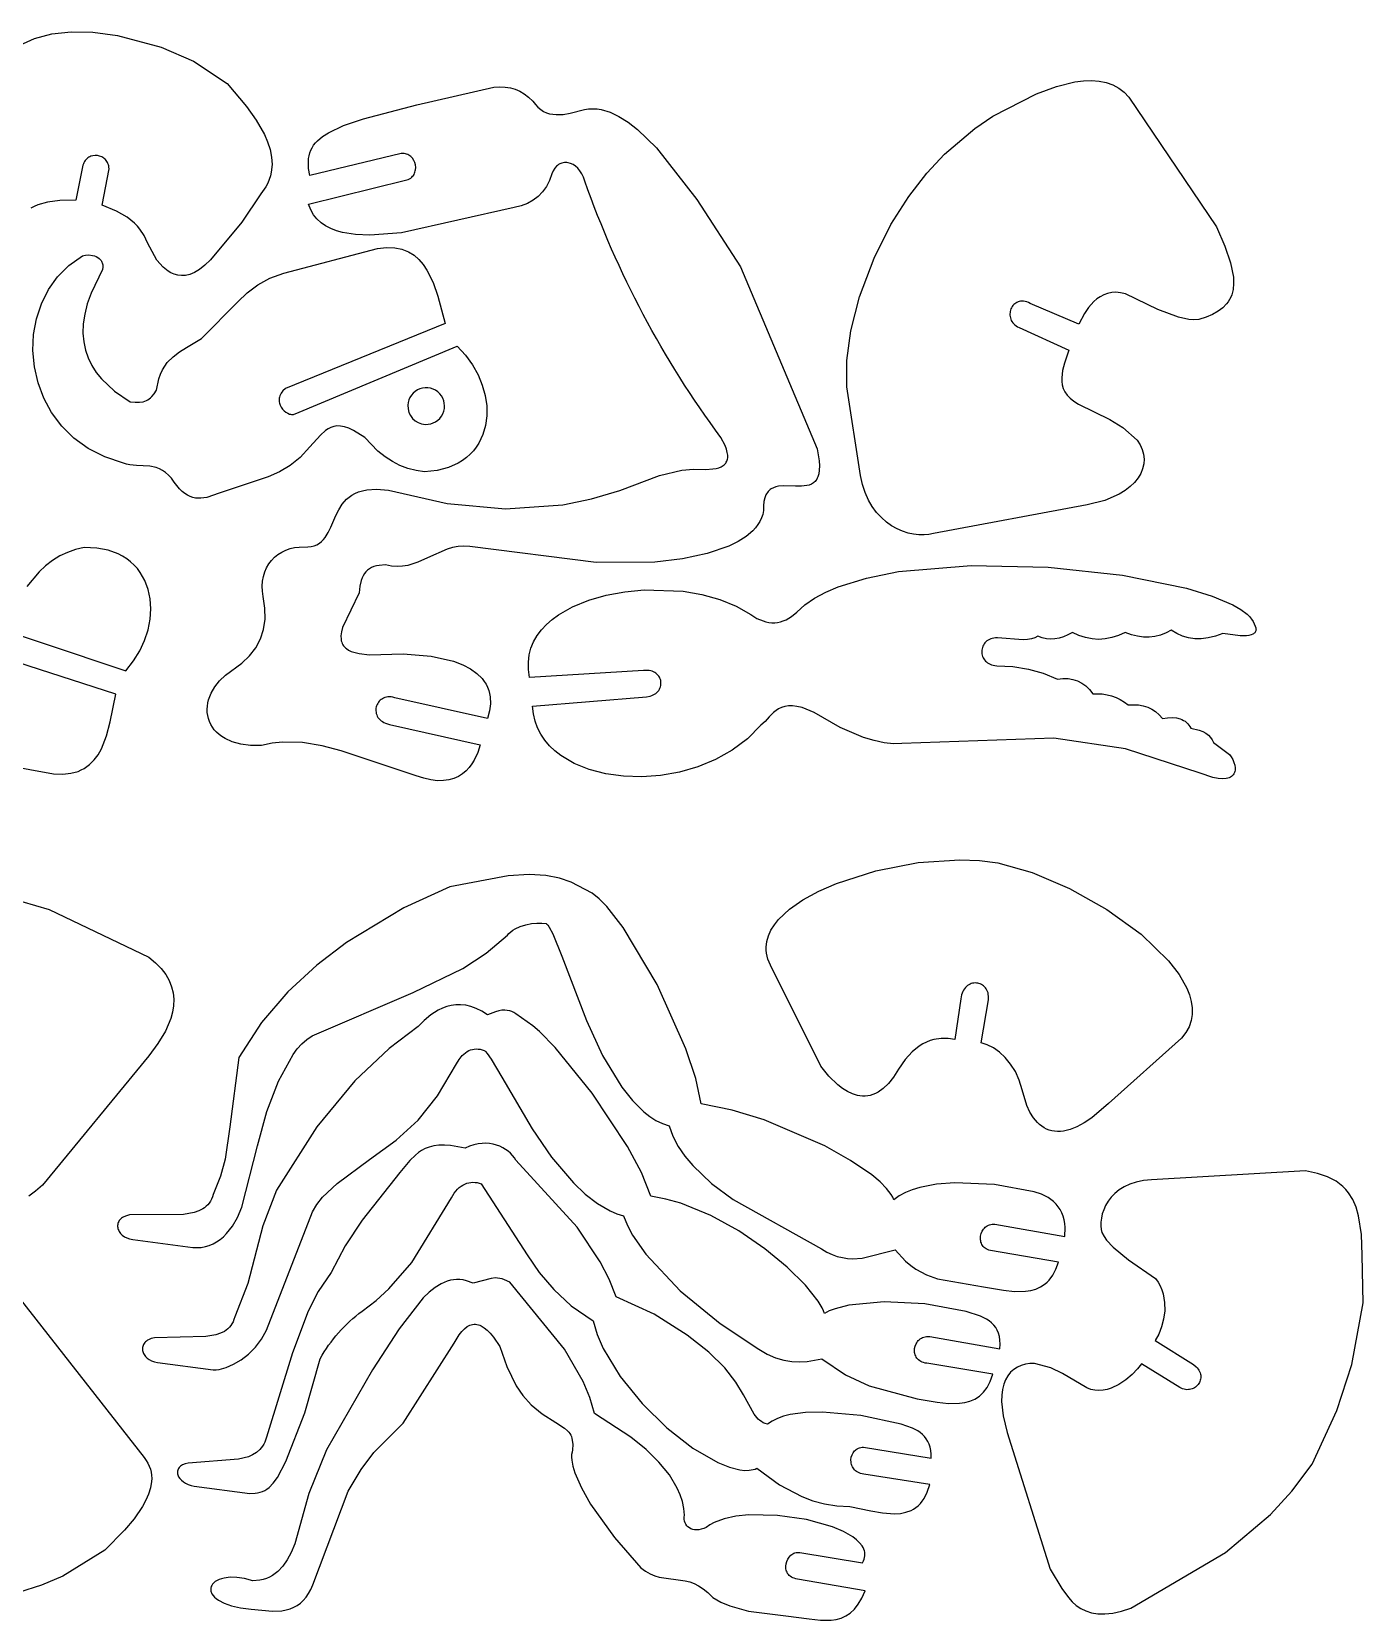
# Model space of a CAD drawing. Extents: x 5 to 541, y 7 to 207.
# Drawn here: x 377.3 to 541.5, y 8.3 to 204.2 of the extents above; entities that cross this region are included whole.
import ezdxf

# ---------------------------------------------------------------- set-up
doc = ezdxf.new("R2010")
doc.units = 0
doc.layers.add('DEFAULT', color=7, linetype='CONTINUOUS')

msp = doc.modelspace()

# ---------------------------------------------------------------- linework, layer by layer
at = {"layer": 'DEFAULT', "color": 0}
for points in [[(369.329017, 199.598809), (377.655908, 203.39152), (379.816562, 203.929683), (382.184268, 204.204035), (384.846767, 204.164672), (387.891796, 203.761693), (393.305399, 202.319328), (397.275032, 200.559264), (401.415391, 197.830017), (403.810597, 194.99667), (405.001204, 193.319895), (406.010035, 191.532858), (406.404773, 190.61279), (406.704255, 189.682915), (406.891874, 188.749152), (406.951028, 187.817421), (406.865113, 186.893641), (406.762564, 186.436582), (406.617522, 185.98373), (406.42791, 185.535827), (406.191653, 185.09361), (405.570902, 184.229199), (403.222182, 180.70758), (399.35471, 176.077104), (398.671563, 175.409906), (398.023779, 174.899199), (397.4115, 174.530419), (396.834868, 174.289003), (396.294024, 174.160386), (396.037067, 174.133825), (395.78911, 174.130004), (395.320268, 174.183292), (394.88764, 174.305688), (394.491366, 174.482626), (394.131589, 174.699542), (393.522091, 175.195054), (392.747288, 176.024999), (391.611116, 178.184666), (391.170751, 179.07097), (390.674869, 179.870501), (390.373141, 180.247629), (390.017971, 180.614944), (389.09456, 181.335985), (387.799136, 182.065307), (386.026201, 182.834597), (386.865813, 187.316286), (386.85264, 187.491261), (386.825301, 187.65697), (386.784644, 187.813296), (386.731523, 187.960122), (386.666788, 188.097333), (386.591291, 188.224812), (386.505884, 188.342442), (386.411417, 188.450108), (386.308742, 188.547692), (386.19871, 188.635078), (385.959983, 188.778793), (385.702047, 188.88032), (385.431714, 188.938729), (385.155793, 188.953088), (384.881098, 188.922466), (384.614439, 188.845931), (384.486252, 188.790156), (384.362628, 188.722553), (384.244418, 188.643007), (384.132475, 188.551401), (384.027649, 188.447618), (383.930792, 188.331543), (383.842756, 188.203058), (383.764391, 188.062047), (383.69655, 187.908394), (383.640083, 187.741983), (383.640083, 187.741983), (382.775883, 183.441904), (380.797524, 183.390195), (379.257766, 183.18934), (378.086333, 182.862983), (377.616777, 182.66013), (377.212948, 182.434768)], [(368.389606, 132.264291), (388.918097, 125.406115), (389.863789, 126.61212), (390.637034, 127.867731), (391.238583, 129.154985), (391.669186, 130.455915), (391.929593, 131.752556), (392.020557, 133.026943), (391.942826, 134.261111), (391.697153, 135.437095), (391.284287, 136.536929), (390.70498, 137.542649), (390.353145, 138.004601), (389.959982, 138.436288), (389.525583, 138.835464), (389.050043, 139.199882), (388.533456, 139.527298), (387.975916, 139.815466), (386.738349, 140.265074), (385.338094, 140.530742), (383.775902, 140.594503), (382.743475, 140.353459), (381.754289, 140.009981), (380.808352, 139.564077), (379.90567, 139.015752), (379.046249, 138.365014), (378.230095, 137.611869), (376.727614, 135.798384)], [(368.322084, 114.835517), (380.03039, 112.689887), (381.1665, 112.652642), (382.168704, 112.761984), (383.046899, 113.005122), (383.442586, 113.172866), (383.810982, 113.369263), (384.470848, 113.841616), (385.036395, 114.409389), (385.517519, 115.05979), (385.924116, 115.780026), (386.553316, 117.37884), (387.003167, 119.103496), (387.681505, 122.520992), (367.439787, 129.044806)], [(371.020134, 98.426477), (379.484184, 95.97577), (391.751009, 90.087697), (392.598265, 89.398764), (393.297021, 88.687587), (393.85493, 87.956929), (394.279644, 87.20955), (394.578818, 86.448214), (394.760104, 85.675683), (394.831156, 84.894718), (394.799625, 84.108083), (394.673166, 83.318538), (394.459431, 82.528847), (393.800748, 80.960073), (392.884799, 79.423858), (391.77281, 77.942299), (378.639211, 61.968415), (377.814061, 61.232064), (376.967489, 60.611586)], [(375.897987, 47.906693), (391.191715, 28.380302), (391.446825, 28.031158), (391.657915, 27.675442), (391.826762, 27.31376), (391.955143, 26.946722), (392.044838, 26.574935), (392.097622, 26.199005), (392.115275, 25.819542), (392.099573, 25.437154), (391.975217, 24.666029), (391.738777, 23.890493), (391.404474, 23.115408), (390.98653, 22.345637), (389.956607, 20.841482), (388.76278, 19.416925), (386.338516, 16.962191), (381.179385, 13.779671), (378.536452, 12.633815), (375.681099, 11.7261)]]:
    msp.add_lwpolyline(points, dxfattribs=at)
for points in [[(499.037187, 167.74541), (505.162009, 164.955608), (504.633491, 163.32368), (504.403004, 162.440131), (504.287181, 161.543051), (504.293868, 161.096825), (504.355138, 160.656084), (504.47963, 160.223782), (504.675985, 159.802874), (504.952842, 159.396318), (505.318839, 159.007067), (505.782615, 158.638078), (506.35281, 158.292306), (510.240999, 156.409218), (511.828926, 155.422756), (513.610789, 153.844907), (513.964174, 153.279162), (514.220294, 152.698094), (514.378888, 152.1069), (514.439693, 151.510774), (514.402445, 150.914912), (514.266883, 150.324509), (514.032742, 149.744761), (513.699761, 149.180862), (513.267676, 148.638008), (512.736225, 148.121395), (512.105144, 147.636217), (511.374172, 147.18767), (509.611499, 146.421251), (507.446104, 145.863698), (488.475796, 142.343893), (487.92576, 142.221298), (487.330331, 142.162184), (486.698893, 142.169206), (486.040829, 142.245019), (485.365521, 142.392276), (484.682353, 142.613631), (484.000708, 142.911739), (483.329968, 143.289254), (482.679516, 143.748829), (482.058737, 144.29312), (481.477011, 144.92478), (480.943724, 145.646464), (480.468257, 146.460825), (480.059993, 147.370517), (479.728316, 148.378196), (479.482609, 149.486514), (477.80575, 160.422786), (477.82231, 163.66499), (478.29755, 167.321583), (479.373653, 171.498131), (481.192805, 176.300201), (483.239314, 180.42251), (485.432232, 183.899666), (487.666536, 186.777649), (489.837205, 189.10244), (493.567551, 192.276369), (495.783094, 193.7893), (501.168991, 196.565962), (503.635408, 197.467061), (505.912504, 198.011481), (506.97108, 198.14247), (507.971555, 198.17533), (508.910337, 198.107073), (509.783837, 197.934714), (510.588463, 197.655265), (511.320626, 197.26574), (511.976734, 196.763152), (512.553197, 196.144515), (523.382205, 180.134401), (524.419211, 177.753038), (525.114448, 175.690654), (525.451676, 173.924088), (525.480961, 173.144499), (525.414655, 172.43018), (525.250726, 171.778235), (525.131518, 171.474748), (524.987144, 171.185769), (524.81735, 170.910936), (524.621881, 170.649887), (524.152906, 170.167694), (523.578189, 169.736295), (522.8957, 169.352796), (522.103409, 169.0143), (521.199286, 168.717912), (520.591409, 168.695813), (519.968271, 168.740263), (518.694065, 168.996866), (516.158897, 169.95725), (512.141294, 171.877708), (511.546126, 172.026852), (510.982794, 172.080723), (510.451208, 172.048819), (509.951282, 171.940637), (509.482925, 171.765673), (509.046051, 171.533424), (508.640571, 171.253387), (508.266396, 170.935059), (507.611609, 170.221518), (507.080984, 169.468776), (506.389393, 168.149588), (500.401202, 170.714), (500.186639, 170.816109), (499.979102, 170.893012), (499.778997, 170.945971), (499.586732, 170.976252), (499.402713, 170.985116), (499.227347, 170.973827), (499.06104, 170.943648), (498.904199, 170.895843), (498.757231, 170.831676), (498.620542, 170.752409), (498.494539, 170.659306), (498.379629, 170.55363), (498.276219, 170.436645), (498.184714, 170.309613), (498.105523, 170.1738), (498.03905, 170.030466), (497.985704, 169.880877), (497.945891, 169.726295), (497.920017, 169.567984), (497.90849, 169.407207), (497.911715, 169.245228), (497.9301, 169.08331), (497.96405, 168.922715), (498.013974, 168.764708), (498.080277, 168.610553), (498.163367, 168.461511), (498.263649, 168.318847), (498.381531, 168.183824), (498.517419, 168.057706), (498.67172, 167.941755), (498.84484, 167.837235), (499.037187, 167.74541)], [(408.607084, 160.217485), (408.292226, 159.921557), (408.167248, 159.770658), (408.06271, 159.618531), (407.977714, 159.465722), (407.911365, 159.312777), (407.862767, 159.160242), (407.831022, 159.008664), (407.815235, 158.858589), (407.814509, 158.710564), (407.827948, 158.565133), (407.854656, 158.422845), (407.944292, 158.149877), (408.076247, 157.896031), (408.24335, 157.665675), (408.43843, 157.463181), (408.654317, 157.292918), (408.883841, 157.159255), (409.11983, 157.066563), (409.238009, 157.036947), (409.355114, 157.019212), (409.470252, 157.013904), (409.582523, 157.021571), (409.691034, 157.042757), (409.794886, 157.07801), (429.753395, 165.451402), (430.786587, 164.31946), (431.651521, 163.125162), (432.347602, 161.886477), (432.874236, 160.621377), (433.230829, 159.347832), (433.416788, 158.083813), (433.431518, 156.847291), (433.274426, 155.656236), (432.944917, 154.528619), (432.442397, 153.482411), (432.126073, 152.99545), (431.766273, 152.535582), (431.362924, 152.10505), (430.915951, 151.706103), (430.42528, 151.340985), (429.890836, 151.011944), (428.690335, 150.471078), (427.313853, 150.101473), (425.760797, 149.921101), (424.713257, 150.084311), (423.701174, 150.352903), (422.724558, 150.726869), (421.783417, 151.2062), (420.877763, 151.790888), (420.007603, 152.480925), (418.373807, 154.177012), (416.995502, 155.035655), (416.406439, 155.310099), (415.875233, 155.491017), (415.395235, 155.585707), (414.959793, 155.601463), (414.756702, 155.582021), (414.562256, 155.545581), (414.195974, 155.425356), (413.854296, 155.248084), (413.530571, 155.021061), (412.910376, 154.446942), (411.592783, 153.022688), (410.435056, 151.725902), (409.184752, 150.719097), (407.854421, 149.940347), (406.456611, 149.327724), (400.441583, 147.299997), (398.908073, 146.786222), (398.19543, 146.677307), (397.849403, 146.67128), (397.509008, 146.701898), (397.17332, 146.772428), (396.841415, 146.886139), (396.512371, 147.046298), (396.185263, 147.256173), (395.859167, 147.519032), (395.533159, 147.838142), (394.877713, 148.658192), (394.543097, 149.146347), (394.194028, 149.54683), (393.832002, 149.868711), (393.458514, 150.121058), (393.075056, 150.31294), (392.683125, 150.453426), (391.879817, 150.616488), (390.237262, 150.724899), (389.421926, 150.815352), (389.020974, 150.901382), (388.626491, 151.026707), (386.326838, 151.779534), (384.293339, 152.813227), (382.525636, 154.091726), (381.023372, 155.578965), (379.786187, 157.238884), (378.813724, 159.03542), (378.105623, 160.932509), (377.661527, 162.894089), (377.481077, 164.884099), (377.563915, 166.866474), (377.909682, 168.805152), (378.51802, 170.664072), (379.388571, 172.407169), (380.520976, 173.998383), (381.914877, 175.401649), (383.569916, 176.580906), (383.744768, 176.627927), (383.939931, 176.660938), (384.371583, 176.67938), (384.825653, 176.625144), (385.048841, 176.567305), (385.262927, 176.487137), (385.46301, 176.383255), (385.644187, 176.254272), (385.801556, 176.0988), (385.869781, 176.010699), (385.930216, 175.915456), (385.982247, 175.812897), (386.025263, 175.702851), (386.058651, 175.585143), (386.081797, 175.4596), (386.094915, 175.184316), (386.059715, 174.875613), (384.652883, 171.985542), (384.183866, 170.648679), (383.863307, 169.380469), (383.685349, 168.178316), (383.644137, 167.039623), (383.733814, 165.961795), (383.948525, 164.942233), (384.282414, 163.978343), (384.729624, 163.067528), (385.284299, 162.207192), (385.940583, 161.394737), (387.534555, 159.903089), (389.464691, 158.571812), (390.085267, 158.511175), (390.618488, 158.514763), (391.077358, 158.584842), (391.282975, 158.645522), (391.474881, 158.723674), (391.654701, 158.81958), (391.824061, 158.933524), (391.984586, 159.065787), (392.137902, 159.216654), (392.42941, 159.575331), (392.711587, 160.011816), (392.996688, 161.39618), (393.203323, 161.984527), (393.448525, 162.511965), (393.729179, 162.984731), (394.04217, 163.40906), (394.752693, 164.137353), (395.555168, 164.746734), (396.424665, 165.287093), (398.265015, 166.360299), (402.746889, 170.919674), (403.899734, 172.020134), (405.189134, 173.008089), (406.67689, 173.835165), (408.424803, 174.452986), (419.940105, 177.467789), (421.070243, 177.589853), (422.077809, 177.555729), (422.971716, 177.378915), (423.378832, 177.241216), (423.760875, 177.072906), (424.454199, 176.651197), (425.0606, 176.127284), (425.588991, 175.514662), (426.048285, 174.826829), (426.795228, 173.279506), (427.37273, 171.59328), (428.304607, 168.235983), (408.607084, 160.217485)], [(491.848704, 84.931814), (491.130414, 79.943396), (490.297164, 80.066632), (489.427925, 80.069446), (488.535856, 79.928661), (488.085371, 79.797176), (487.634114, 79.6211), (487.183728, 79.397536), (486.735859, 79.123588), (485.85425, 78.412949), (485.002445, 77.466006), (484.193603, 76.259584), (483.569579, 75.291851), (482.93741, 74.506851), (482.299511, 73.893805), (481.658302, 73.441933), (481.337211, 73.273068), (481.016199, 73.140455), (480.695568, 73.042746), (480.37562, 72.978594), (480.056658, 72.94665), (479.738983, 72.945569), (479.422897, 72.974001), (479.108704, 73.0306), (478.487201, 73.22291), (477.876893, 73.511718), (477.280195, 73.886245), (476.699527, 74.335713), (475.595945, 75.41635), (474.585489, 76.667395), (468.383585, 89.095086), (468.06788, 89.842657), (467.89113, 90.581065), (467.852925, 90.946407), (467.847132, 91.308947), (467.929679, 92.02494), (468.132567, 92.727682), (468.449591, 93.415809), (468.874547, 94.087959), (469.40123, 94.742768), (470.734956, 95.994913), (472.401132, 97.161341), (474.350119, 98.231148), (476.532278, 99.193431), (481.397564, 100.751809), (486.599883, 101.749248), (491.742129, 102.09852), (494.166629, 102.002834), (496.427196, 101.712395), (500.659992, 100.539941), (505.27023, 98.562511), (509.868776, 95.963863), (514.066499, 92.927756), (517.474265, 89.637949), (518.76031, 87.955332), (519.702942, 86.278199), (520.030277, 85.448867), (520.253518, 84.62952), (520.366585, 83.823029), (520.363397, 83.032266), (520.237875, 82.2601), (519.983938, 81.509405), (519.595505, 80.78305), (519.066498, 80.083907), (510.076697, 72.026886), (508.025101, 70.288517), (507.07356, 69.655335), (506.172065, 69.173958), (505.321023, 68.840243), (504.520841, 68.650041), (504.139949, 68.607463), (503.771924, 68.599208), (503.416817, 68.62476), (503.07468, 68.683598), (502.745562, 68.775206), (502.429514, 68.899065), (502.126588, 69.054656), (501.836834, 69.241462), (501.560302, 69.458964), (501.297045, 69.706644), (500.810554, 70.290464), (500.377767, 70.988778), (499.999091, 71.797438), (499.405698, 73.729215), (499.053259, 74.916989), (498.576881, 75.978481), (497.998503, 76.910425), (497.340065, 77.709554), (496.623507, 78.372601), (495.870767, 78.896299), (495.103786, 79.277382), (494.344501, 79.512583), (495.254597, 84.821289), (495.271973, 85.053137), (495.26896, 85.272451), (495.246799, 85.47901), (495.206729, 85.672594), (495.149992, 85.852983), (495.077826, 86.019957), (494.991472, 86.173296), (494.89217, 86.312781), (494.78116, 86.43819), (494.659683, 86.549304), (494.528977, 86.645903), (494.390284, 86.727768), (494.244844, 86.794676), (494.093895, 86.84641), (493.938679, 86.882749), (493.780436, 86.903472), (493.620406, 86.90836), (493.459828, 86.897192), (493.299942, 86.869749), (493.14199, 86.825811), (492.98721, 86.765157), (492.836844, 86.687568), (492.69213, 86.592823), (492.55431, 86.480703), (492.424622, 86.350987), (492.304308, 86.203455), (492.194607, 86.037888), (492.09676, 85.854065), (492.012006, 85.651766), (491.941585, 85.430771), (491.848704, 84.931814)], [(389.393395, 58.304606), (389.002803, 58.212689), (388.674957, 58.079597), (388.534066, 57.999492), (388.408266, 57.911352), (388.297358, 57.81593), (388.201143, 57.713979), (388.119423, 57.606252), (388.051999, 57.493502), (387.998673, 57.376483), (387.959246, 57.255946), (387.933519, 57.132646), (387.921294, 57.007334), (387.922373, 56.880765), (387.936556, 56.753691), (387.963646, 56.626866), (388.003443, 56.501041), (388.055749, 56.376971), (388.120366, 56.255407), (388.285737, 56.022815), (388.497967, 55.809287), (388.755468, 55.620848), (389.05665, 55.463523), (389.399927, 55.343335), (389.783708, 55.266308), (397.182179, 54.287268), (397.714034, 54.27038), (398.230363, 54.307316), (398.730465, 54.397163), (399.213639, 54.539009), (399.679185, 54.73194), (400.126402, 54.975043), (400.554588, 55.267406), (400.963043, 55.608115), (401.351067, 55.996258), (402.063014, 56.911191), (402.684824, 58.004903), (403.210889, 59.270089), (405.169782, 66.821748), (406.307553, 71.051831), (407.743201, 74.797285), (409.543019, 78.08194), (410.055216, 78.782503), (410.611484, 79.409283), (411.221412, 79.949506), (411.894584, 80.3904), (424.332285, 85.733833), (430.47908, 88.703041), (433.330691, 90.567122), (435.956816, 92.800417), (436.154226, 93.023767), (436.384594, 93.228974), (436.64377, 93.416105), (436.9276, 93.585227), (437.552614, 93.869709), (438.22642, 94.082954), (438.915801, 94.225493), (439.587537, 94.297861), (440.208413, 94.300589), (440.74521, 94.234212), (440.789782, 94.204973), (440.835289, 94.168393), (440.929128, 94.07366), (441.128257, 93.801058), (441.573528, 92.948568), (442.661772, 90.216453), (445.70628, 82.259818), (447.706666, 77.958805), (450.055223, 74.058332), (451.366959, 72.402595), (452.774011, 71.020151), (453.514142, 70.449451), (454.279136, 69.968719), (455.069337, 69.585169), (455.885091, 69.306017), (456.350061, 68.011522), (457.005658, 66.760276), (457.831303, 65.552883), (458.806417, 64.389946), (461.122736, 62.199853), (463.789981, 60.194825), (474.675588, 54.121897), (475.332247, 53.728052), (475.982602, 53.420972), (476.625482, 53.193109), (477.259713, 53.036913), (477.884127, 52.944834), (478.497549, 52.909323), (479.686739, 52.977807), (483.769599, 54.004598), (485.032656, 52.616815), (485.674728, 52.069712), (486.323819, 51.608261), (487.643019, 50.90569), (488.990186, 50.435854), (494.657098, 49.41891), (497.122517, 49.021362), (498.475342, 48.876242), (499.823101, 48.893562), (500.475124, 48.992826), (501.101933, 49.168326), (501.695547, 49.431937), (502.247982, 49.795535), (502.506263, 50.01854), (502.751257, 50.270995), (503.197388, 50.870192), (503.578395, 51.605002), (503.886294, 52.487301), (495.496595, 53.91757), (495.30999, 53.968243), (495.139969, 54.033747), (494.986228, 54.112918), (494.848465, 54.204593), (494.726379, 54.30761), (494.619665, 54.420806), (494.528022, 54.543019), (494.451148, 54.673084), (494.38874, 54.80984), (494.340496, 54.952124), (494.306112, 55.098773), (494.285287, 55.248624), (494.277719, 55.400515), (494.301141, 55.705763), (494.373958, 56.005215), (494.493752, 56.289569), (494.658102, 56.549521), (494.75623, 56.667441), (494.864589, 56.775771), (494.982878, 56.87335), (495.110794, 56.959015), (495.248034, 57.031603), (495.394296, 57.089951), (495.549278, 57.132897), (495.712677, 57.159277), (495.884191, 57.167929), (496.063517, 57.157691), (504.686817, 55.654716), (504.719082, 56.742618), (504.672397, 57.24303), (504.585605, 57.714547), (504.460036, 58.157266), (504.297018, 58.571285), (504.097881, 58.956702), (503.863952, 59.313615), (503.596561, 59.642121), (503.297036, 59.942318), (502.966707, 60.214303), (502.606902, 60.458176), (501.80418, 60.861972), (500.899501, 61.154486), (496.005247, 62.04913), (491.12129, 62.282921), (488.855049, 62.104672), (486.797634, 61.704421), (485.868721, 61.415129), (485.017796, 61.063238), (484.253453, 60.646381), (483.584285, 60.162193), (483.462077, 60.48817), (483.272424, 60.834288), (482.701774, 61.580027), (481.894315, 62.385576), (480.872027, 63.2371), (478.270878, 65.022732), (475.074161, 66.826245), (467.597362, 70.044192), (463.668948, 71.237268), (459.848303, 72.005507), (459.173618, 75.142281), (457.958419, 78.80067), (454.414462, 86.701555), (450.232404, 93.746692), (448.219577, 96.335395), (447.288274, 97.289012), (446.428213, 97.974609), (443.834679, 99.343159), (442.405614, 99.84955), (440.718809, 100.17581), (438.647109, 100.275781), (436.063361, 100.103307), (428.851095, 98.756399), (423.214939, 96.189406), (416.133562, 91.911633), (412.460413, 89.092771), (408.917354, 85.800093), (405.668184, 82.018226), (402.876702, 77.731796), (401.750287, 69.172305), (401.187667, 65.170316), (400.601203, 63.069257), (399.695, 60.836916), (399.604428, 60.533363), (399.492607, 60.254502), (399.360169, 59.999313), (399.207745, 59.766773), (399.035968, 59.555862), (398.845471, 59.365558), (398.636887, 59.194839), (398.410846, 59.042685), (397.908928, 58.789983), (397.344776, 58.599281), (396.050007, 58.371193), (389.393395, 58.304606)], [(392.450108, 43.147403), (392.059535, 43.055486), (391.731703, 42.922393), (391.590819, 42.842288), (391.465025, 42.754147), (391.354121, 42.658725), (391.25791, 42.556774), (391.176194, 42.449046), (391.108772, 42.336296), (391.055448, 42.219276), (391.016022, 42.098739), (390.990296, 41.975438), (390.978071, 41.850127), (390.979149, 41.723557), (390.993331, 41.596483), (391.020418, 41.469656), (391.060213, 41.343832), (391.112516, 41.219761), (391.177129, 41.098198), (391.342491, 40.865605), (391.554709, 40.652077), (391.812197, 40.463639), (392.113364, 40.306315), (392.456624, 40.186129), (392.840386, 40.109105), (399.692213, 39.20169), (400.047635, 39.209099), (400.435318, 39.260385), (401.286164, 39.491212), (402.202143, 39.887419), (403.140645, 40.442255), (404.059062, 41.148971), (404.914784, 42.000815), (405.665202, 42.991037), (406.267708, 44.112886), (411.929016, 58.700388), (412.471695, 59.594959), (413.189185, 60.481321), (414.991678, 62.193169), (418.968308, 65.119603), (422.241519, 67.509335), (424.965601, 70.00706), (427.368108, 73.010305), (429.676595, 76.916597), (430.016753, 77.486575), (430.386756, 77.950762), (430.582182, 78.143541), (430.784151, 78.3103), (430.992354, 78.451183), (431.206487, 78.566332), (431.426242, 78.655889), (431.651312, 78.719998), (431.881393, 78.7588), (432.116176, 78.77244), (432.355356, 78.761058), (432.598626, 78.724799), (433.096211, 78.578216), (433.180802, 78.520144), (433.272486, 78.439313), (433.47689, 78.212178), (433.968143, 77.515644), (435.266796, 75.310544), (439.019699, 68.90837), (441.411662, 65.429101), (444.105777, 62.242916), (445.556409, 60.871886), (447.0709, 59.708715), (448.645358, 58.798266), (449.453858, 58.451833), (450.275889, 58.185403), (450.772325, 57.005915), (451.402121, 55.823026), (453.009967, 53.467358), (457.255911, 48.938705), (462.184526, 44.924554), (466.966617, 41.750015), (467.9956, 41.143476), (469.016987, 40.702598), (470.025957, 40.409709), (471.017688, 40.247142), (471.98736, 40.197226), (472.930151, 40.242292), (474.715805, 40.54669), (477.630733, 38.592068), (480.569526, 37.248527), (486.468702, 35.623006), (488.949775, 35.21874), (490.318643, 35.066737), (491.684791, 35.07617), (492.346154, 35.171428), (492.982009, 35.34305), (493.58408, 35.603037), (494.144091, 35.963391), (494.405738, 36.184956), (494.653766, 36.436112), (495.104829, 37.033203), (495.489005, 37.766665), (495.798016, 38.648499), (487.6673, 40.013996), (487.459597, 40.043914), (487.267985, 40.090464), (487.09227, 40.152453), (486.932254, 40.228693), (486.787744, 40.317991), (486.658543, 40.419157), (486.544457, 40.531002), (486.445288, 40.652334), (486.360843, 40.781963), (486.290925, 40.918698), (486.235339, 41.061348), (486.19389, 41.208724), (486.166381, 41.359633), (486.152618, 41.512887), (486.165547, 41.821664), (486.231112, 42.12553), (486.347748, 42.41496), (486.42473, 42.551285), (486.513893, 42.680429), (486.615042, 42.801202), (486.727981, 42.912414), (486.852516, 43.012872), (486.98845, 43.101388), (487.135588, 43.17677), (487.293734, 43.237829), (487.462694, 43.283372), (487.642271, 43.31221), (487.83227, 43.323152), (488.032496, 43.315008), (496.655901, 41.811998), (496.689445, 42.359727), (496.672976, 42.858746), (496.608877, 43.312028), (496.499534, 43.722545), (496.347332, 44.093269), (496.154656, 44.427173), (495.92389, 44.727229), (495.65742, 44.996409), (495.357631, 45.237686), (495.026907, 45.454032), (494.282196, 45.82382), (492.526496, 46.395005), (487.415624, 47.347245), (482.386962, 47.592597), (478.057917, 47.179825), (476.348692, 46.741881), (475.641668, 46.467686), (475.045899, 46.157691), (474.930367, 46.491191), (474.760177, 46.859224), (474.263401, 47.688132), (472.697327, 49.642032), (470.468956, 51.847305), (467.699571, 54.131863), (464.510452, 56.323618), (461.022881, 58.250483), (457.35814, 59.74037), (455.49723, 60.26767), (453.637509, 60.621192), (452.479184, 63.526314), (450.78139, 66.737135), (446.421924, 73.339325), (441.86817, 78.954654), (439.927517, 80.9319), (439.112835, 81.632358), (437.003256, 83.115271), (436.764693, 83.254545), (436.513667, 83.372775), (436.245603, 83.4651), (435.955924, 83.526657), (435.640055, 83.552585), (435.293419, 83.538021), (434.911441, 83.478103), (434.489545, 83.367969), (433.507691, 82.977602), (432.806783, 83.421908), (432.125307, 83.761059), (431.463881, 84.002346), (430.823121, 84.153064), (430.203644, 84.220505), (429.606068, 84.211963), (429.031008, 84.134729), (428.479082, 83.996098), (427.950907, 83.803362), (427.447099, 83.563814), (426.515052, 82.973455), (425.687875, 82.283364), (424.970504, 81.551886), (421.396777, 78.826713), (417.165318, 74.860035), (412.474523, 69.186332), (407.522786, 61.340083), (405.819493, 56.963398), (403.952345, 49.831621), (402.346583, 45.722787), (402.256307, 45.41968), (402.145376, 45.142072), (402.014444, 44.888848), (401.864163, 44.658895), (401.695185, 44.451099), (401.508164, 44.264348), (401.303752, 44.097527), (401.082601, 43.949522), (400.592694, 43.705511), (400.043663, 43.523406), (398.789115, 43.30928), (392.450108, 43.147403)], [(518.832006, 37.018383), (514.110111, 39.947109), (513.628285, 39.321256), (512.984399, 38.646653), (512.208235, 37.984305), (511.329575, 37.395214), (510.3782, 36.940385), (509.884551, 36.782382), (509.383891, 36.68082), (508.879944, 36.643326), (508.376432, 36.677525), (507.877077, 36.791041), (507.385602, 36.991502), (504.394448, 38.742814), (502.940161, 39.432511), (500.950512, 39.979988), (500.369089, 39.969483), (499.81789, 39.891464), (499.301023, 39.745488), (498.822596, 39.531113), (498.386716, 39.247898), (497.99749, 38.8954), (497.659026, 38.473177), (497.37543, 37.980786), (497.150811, 37.417787), (496.989274, 36.783736), (496.894929, 36.078191), (496.871881, 35.300711), (497.056109, 33.528176), (497.574817, 31.462592), (502.881089, 14.610397), (504.306158, 12.231223), (505.121444, 11.11275), (505.58327, 10.610691), (506.092072, 10.161759), (506.655992, 9.777212), (507.28317, 9.468306), (507.981749, 9.246298), (508.759869, 9.122445), (509.625672, 9.108003), (510.587298, 9.21423), (511.652889, 9.452382), (512.830586, 9.833716), (524.494271, 16.691773), (530.014098, 21.367643), (532.641662, 24.241579), (535.160291, 27.558294), (538.209258, 34.174599), (540.074489, 39.870847), (541.457586, 47.470695), (541.337888, 53.3256), (541.229169, 55.911162), (540.893388, 58.212831), (540.594768, 59.244089), (540.184683, 60.188633), (539.644903, 61.041216), (539.320679, 61.431383), (538.957194, 61.796593), (538.552168, 62.136188), (538.103323, 62.449515), (537.065057, 62.994736), (535.824165, 63.427009), (534.362413, 63.741088), (515.358803, 62.638799), (514.371923, 62.535732), (513.483828, 62.349076), (512.690627, 62.088046), (511.988426, 61.761857), (511.373335, 61.379722), (510.84146, 60.950855), (510.388911, 60.484472), (510.011795, 59.989786), (509.706219, 59.476012), (509.468292, 58.952363), (509.294122, 58.428055), (509.179817, 57.9123), (509.121484, 57.414315), (509.115232, 56.943312), (509.157168, 56.508507), (509.243401, 56.119113), (509.50733, 55.658411), (509.830629, 55.207681), (510.62158, 54.339892), (512.544589, 52.76525), (515.864616, 50.4698), (516.174256, 50.02112), (516.430408, 49.550232), (516.635614, 49.061089), (516.792416, 48.557642), (516.970981, 47.523651), (516.986441, 46.479879), (516.859135, 45.457946), (516.609402, 44.489474), (516.257581, 43.606083), (515.824011, 42.839393), (520.51899, 39.852812), (520.859208, 39.585564), (520.997585, 39.443479), (521.115676, 39.296946), (521.214133, 39.14686), (521.293607, 38.994113), (521.354751, 38.8396), (521.398215, 38.684217), (521.424652, 38.528855), (521.434713, 38.374411), (521.42905, 38.221777), (521.408315, 38.071849), (521.373159, 37.92552), (521.324234, 37.783684), (521.262192, 37.647236), (521.187684, 37.51707), (521.101363, 37.39408), (521.003878, 37.27916), (520.895884, 37.173204), (520.77803, 37.077107), (520.650969, 36.991763), (520.515353, 36.918065), (520.371833, 36.856909), (520.221061, 36.809187), (520.063688, 36.775795), (519.900366, 36.757627), (519.731748, 36.755576), (519.558483, 36.770537), (519.381226, 36.803404), (519.200626, 36.855071), (519.017335, 36.926433), (518.832006, 37.018383)], [(404.600586, 13.179601), (403.5603, 13.459441), (402.61472, 13.600575), (401.772882, 13.618495), (401.043824, 13.528694), (400.724412, 13.448238), (400.436584, 13.346662), (400.18147, 13.225901), (399.960199, 13.087892), (399.773902, 12.934572), (399.623707, 12.767876), (399.562501, 12.680118), (399.510745, 12.589742), (399.468579, 12.496991), (399.436145, 12.402106), (399.413583, 12.305329), (399.401036, 12.206904), (399.398645, 12.107071), (399.40655, 12.006073), (399.424892, 11.904151), (399.453814, 11.801549), (399.493456, 11.698507), (399.54396, 11.595269), (399.678116, 11.389169), (399.857412, 11.185186), (400.082978, 10.985257), (400.355944, 10.791317), (401.048593, 10.429152), (401.944396, 10.114185), (403.052392, 9.861905), (404.381617, 9.687807), (407.029861, 9.422891), (408.161734, 9.496287), (408.680301, 9.592975), (409.167554, 9.732905), (409.623689, 9.918513), (410.048906, 10.152236), (410.443402, 10.43651), (410.807375, 10.773771), (411.141023, 11.166455), (411.444544, 11.616999), (411.718138, 12.127839), (411.962, 12.701411), (416.32311, 24.234211), (417.926882, 26.895511), (419.48761, 29.016969), (423.098595, 32.606086), (429.422384, 42.478007), (430.033556, 43.530772), (430.34996, 43.941124), (430.673296, 44.273686), (431.003354, 44.528132), (431.170839, 44.625959), (431.339925, 44.704134), (431.510588, 44.762616), (431.682801, 44.801365), (431.856537, 44.82034), (432.031771, 44.819499), (432.208475, 44.798803), (432.386625, 44.758209), (432.566194, 44.697677), (432.747155, 44.617167), (433.113151, 44.396046), (433.484404, 44.094519), (433.860704, 43.71226), (434.241842, 43.248941), (435.017792, 42.077816), (435.911602, 39.626782), (437.053184, 37.216507), (437.860572, 36.040168), (438.902321, 34.890236), (440.235905, 33.772115), (441.918796, 32.691211), (443.005734, 32.010725), (443.380802, 31.689804), (443.53099, 31.523865), (443.658091, 31.350347), (443.763466, 31.166304), (443.84847, 30.968792), (443.914464, 30.754864), (443.962806, 30.521575), (444.011966, 29.985134), (444.006817, 29.335906), (443.928511, 29.057953), (443.885058, 28.754922), (443.875173, 28.428181), (443.897572, 28.079102), (444.03409, 27.319408), (444.284341, 26.486798), (445.084962, 24.64667), (446.217274, 22.646397), (449.148327, 18.516127), (452.420214, 14.797405), (453.003813, 14.361657), (453.573877, 14.031666), (454.132462, 13.790664), (454.681625, 13.621883), (457.893917, 13.186846), (458.434713, 13.054116), (458.982542, 12.859464), (459.539459, 12.586124), (460.107521, 12.217328), (460.688785, 11.736307), (461.285308, 11.126294), (462.291424, 10.550214), (463.373686, 10.086623), (465.683162, 9.439388), (470.29751, 8.862095), (473.180931, 8.481193), (474.564235, 8.325507), (475.880395, 8.328047), (476.506685, 8.420303), (477.108256, 8.590098), (477.682465, 8.850093), (478.226666, 9.212948), (478.738215, 9.691323), (479.214468, 10.297881), (479.652782, 11.045281), (480.05051, 11.946184), (471.723614, 13.393314), (471.50598, 13.436132), (471.308012, 13.494312), (471.129206, 13.566703), (470.969059, 13.652155), (470.827068, 13.749516), (470.702731, 13.857636), (470.595543, 13.975364), (470.505001, 14.101549), (470.430604, 14.235039), (470.371846, 14.374685), (470.328227, 14.519336), (470.299241, 14.667839), (470.284386, 14.819045), (470.28316, 14.971803), (470.319578, 15.277371), (470.404471, 15.575334), (470.533813, 15.856487), (470.703579, 16.111622), (470.909745, 16.331532), (471.025219, 16.4254), (471.148285, 16.50701), (471.278437, 16.57521), (471.415174, 16.628849), (471.557992, 16.666777), (471.706388, 16.687842), (471.859859, 16.690894), (472.017901, 16.674782), (479.719499, 15.420799), (479.838954, 15.639506), (479.929028, 15.856143), (479.990497, 16.070579), (480.024137, 16.282681), (480.030724, 16.492319), (480.011034, 16.69936), (479.965844, 16.903673), (479.89593, 17.105126), (479.802068, 17.303589), (479.685035, 17.498928), (479.384559, 17.879712), (479.000713, 18.246426), (478.539705, 18.598017), (477.411048, 19.251617), (476.048267, 19.832092), (472.81906, 20.739973), (469.249525, 21.254284), (465.737106, 21.307645), (464.126517, 21.140415), (462.679247, 20.832681), (461.444978, 20.37602), (460.923244, 20.089211), (460.47339, 19.762011), (460.157943, 19.634415), (459.855409, 19.54496), (459.567271, 19.49181), (459.295013, 19.473128), (459.040118, 19.487077), (458.804068, 19.531819), (458.588348, 19.605517), (458.394439, 19.706334), (458.223826, 19.832433), (458.077992, 19.981977), (457.958419, 20.153127), (457.866591, 20.344048), (457.803991, 20.552902), (457.772102, 20.777852), (457.772407, 21.01706), (457.80639, 21.26869), (457.712391, 22.115587), (457.527943, 22.955417), (457.255261, 23.787944), (456.896562, 24.612931), (455.929971, 26.239336), (454.645898, 27.832738), (453.062068, 29.391241), (451.196208, 30.912951), (446.689304, 33.838409), (446.108813, 35.781831), (445.286278, 37.751047), (442.985957, 41.759337), (436.260487, 50.002687), (435.613784, 50.311662), (435.315223, 50.411405), (435.029894, 50.478735), (434.755325, 50.516712), (434.489043, 50.528399), (433.971453, 50.48515), (431.738193, 49.8729), (430.904928, 50.188228), (430.498627, 50.280862), (430.098533, 50.331604), (429.704133, 50.341553), (429.314919, 50.311804), (428.930377, 50.243457), (428.549999, 50.137607), (427.799685, 49.817789), (427.059891, 49.361129), (426.326527, 48.776402), (425.595507, 48.072388), (422.613109, 44.238996), (419.341194, 39.199185), (413.684447, 29.33913), (411.475429, 23.936528), (409.748814, 17.751213), (409.320231, 16.688776), (408.830242, 15.766616), (408.278843, 14.984736), (407.666031, 14.343137), (407.336594, 14.074944), (406.991803, 13.841823), (406.631657, 13.643772), (406.256155, 13.480794), (405.865297, 13.352887), (405.459084, 13.260053), (404.600586, 13.179601)]]:
    msp.add_lwpolyline(points, close=True, dxfattribs=at)
for points in [[(411.449202, 182.936197), (423.398809, 185.884291), (423.58251, 185.935103), (423.75083, 185.999875), (423.904016, 186.07755), (424.042317, 186.167074), (424.165982, 186.267391), (424.27526, 186.377446), (424.3704, 186.496183), (424.45165, 186.622546), (424.51926, 186.755481), (424.573478, 186.893932), (424.614553, 187.036843), (424.642734, 187.183159), (424.661407, 187.481785), (424.631489, 187.781367), (424.554971, 188.07346), (424.433841, 188.349621), (424.270092, 188.601408), (424.172857, 188.715523), (424.065713, 188.820377), (423.948909, 188.914916), (423.822694, 188.998084), (423.687317, 189.068826), (423.543027, 189.126086), (423.390072, 189.16881), (423.228701, 189.19594), (423.059163, 189.206423), (422.881707, 189.199202), (411.620017, 186.461894), (411.462307, 187.362341), (411.427353, 188.178944), (411.456452, 188.558252), (411.516889, 188.919536), (411.608881, 189.263774), (411.732644, 189.591945), (411.888395, 189.90503), (412.07635, 190.204005), (412.296725, 190.489851), (412.549737, 190.763546), (413.154537, 191.2784), (413.89248, 191.756397), (415.774721, 192.633147), (418.210306, 193.456445), (424.796902, 195.193285), (434.278136, 197.373094), (435.021157, 197.415958), (435.702678, 197.393146), (436.333723, 197.30026), (436.925318, 197.132907), (437.488489, 196.886691), (438.03426, 196.557216), (438.573657, 196.140086), (439.117705, 195.630906), (439.414863, 195.226785), (439.732234, 194.88793), (440.068332, 194.610089), (440.421671, 194.389012), (440.790764, 194.220447), (441.174127, 194.100143), (441.570274, 194.023851), (441.977718, 193.987319), (442.820557, 194.01653), (443.690756, 194.153772), (445.465694, 194.616317), (445.975833, 194.693611), (446.492026, 194.716189), (447.014251, 194.685113), (447.542484, 194.601444), (448.61688, 194.280573), (449.715029, 193.762073), (450.836743, 193.054436), (451.981837, 192.166156), (454.341415, 189.881647), (459.332913, 183.518655), (464.677584, 175.216714), (474.130088, 152.766289), (474.378355, 151.281024), (474.417123, 150.674424), (474.403791, 150.150645), (474.341968, 149.703784), (474.235263, 149.327942), (474.166207, 149.164809), (474.087284, 149.017217), (473.998944, 148.88443), (473.901639, 148.765709), (473.79582, 148.660316), (473.681938, 148.567515), (473.560443, 148.486567), (473.431787, 148.416735), (473.154797, 148.307469), (472.854574, 148.233814), (472.198868, 148.169737), (471.493537, 148.177294), (470.049468, 148.218481), (469.368466, 148.157694), (469.050853, 148.086302), (468.75331, 147.979709), (468.479444, 147.832014), (468.352519, 147.74091), (468.232866, 147.637317), (468.120936, 147.520498), (468.017182, 147.389715), (467.922054, 147.244232), (467.836002, 147.083309), (467.692934, 146.712198), (467.591586, 146.270479), (467.535568, 145.752252), (467.528487, 145.151616), (467.435057, 144.694764), (467.287958, 144.254967), (467.089001, 143.832175), (466.84, 143.426339), (466.542767, 143.037411), (466.199113, 142.66534), (465.379798, 141.971575), (464.396553, 141.344653), (463.26388, 140.784179), (460.608248, 139.861003), (457.528902, 139.198904), (454.141843, 138.794735), (446.90859, 138.747606), (431.323609, 140.721397), (430.582715, 140.762286), (429.877204, 140.715205), (429.202111, 140.593783), (428.552471, 140.41165), (426.109134, 139.34858), (424.91109, 138.807129), (423.675833, 138.404441), (423.031837, 138.289206), (422.363642, 138.249549), (421.666284, 138.299099), (420.934797, 138.451484), (420.166609, 138.407159), (419.82511, 138.343699), (419.511304, 138.252726), (419.224659, 138.134255), (418.964646, 137.988301), (418.730736, 137.814879), (418.5224, 137.614002), (418.339107, 137.385686), (418.180329, 137.129946), (418.045535, 136.846795), (417.934197, 136.536249), (417.779769, 135.833029), (417.712807, 135.020403), (415.643201, 130.758988), (415.500431, 130.209509), (415.441081, 129.725484), (415.45727, 129.30254), (415.491228, 129.112605), (415.541115, 128.9363), (415.605947, 128.773078), (415.684737, 128.622392), (415.776501, 128.483695), (415.880253, 128.356441), (415.995008, 128.240082), (416.119782, 128.134073), (416.395442, 127.950912), (416.699354, 127.802586), (417.023634, 127.68472), (417.701777, 127.52287), (418.955714, 127.372216), (423.132501, 127.481568), (426.584806, 127.205173), (429.338397, 126.580317), (430.461228, 126.148869), (431.419044, 125.644288), (432.215067, 125.071237), (432.852517, 124.434374), (433.112785, 124.093471), (433.334617, 123.738363), (433.518416, 123.369633), (433.664586, 122.987863), (433.773529, 122.593637), (433.845647, 122.187536), (433.88102, 121.342042), (433.773926, 120.456043), (433.527588, 119.534199), (422.073317, 122.084712), (421.849528, 122.141223), (421.634602, 122.174745), (421.428965, 122.186548), (421.233045, 122.177901), (421.047269, 122.150071), (420.872065, 122.104328), (420.707859, 122.04194), (420.555079, 121.964177), (420.414153, 121.872306), (420.285507, 121.767597), (420.169569, 121.651319), (420.066766, 121.524739), (419.977526, 121.389128), (419.902275, 121.245752), (419.841441, 121.095883), (419.795452, 120.940787), (419.764733, 120.781734), (419.749714, 120.619992), (419.750821, 120.456831), (419.768481, 120.293518), (419.803122, 120.131323), (419.855171, 119.971515), (419.925055, 119.815362), (420.013202, 119.664133), (420.120038, 119.519096), (420.245992, 119.38152), (420.391489, 119.252675), (420.556959, 119.133829), (420.742827, 119.02625), (420.949522, 118.931207), (421.427099, 118.783806), (432.598195, 116.288891), (432.327958, 115.34321), (431.887594, 114.378945), (431.598309, 113.913619), (431.260127, 113.472177), (430.870927, 113.06413), (430.428585, 112.698989), (429.930982, 112.386263), (429.375994, 112.135463), (428.7615, 111.956099), (428.085379, 111.857682), (427.345509, 111.849722), (426.539767, 111.941729), (425.666033, 112.143213), (424.722184, 112.463686), (415.492362, 115.523808), (413.138627, 116.164444), (410.727211, 116.556484), (408.238528, 116.600508), (406.959091, 116.460946), (405.652993, 116.197098), (404.300399, 116.211625), (403.102055, 116.369214), (402.057218, 116.655416), (401.165143, 117.055783), (400.77616, 117.294264), (400.425088, 117.555867), (400.111835, 117.838788), (399.836307, 118.14122), (399.598413, 118.461357), (399.398058, 118.797394), (399.23515, 119.147523), (399.109596, 119.509939), (399.021303, 119.882837), (398.970178, 120.264409), (398.956128, 120.65285), (398.979061, 121.046354), (399.038882, 121.443115), (399.135499, 121.841327), (399.43875, 122.634879), (399.888069, 123.412563), (400.482713, 124.159928), (401.221939, 124.862529), (403.242394, 126.33437), (404.192453, 127.249764), (404.953568, 128.251764), (405.524133, 129.340038), (405.902539, 130.514251), (406.087177, 131.774071), (406.076439, 133.119164), (405.868717, 134.549197), (405.766257, 135.210907), (405.736763, 135.84848), (405.776533, 136.459114), (405.881866, 137.040002), (406.049062, 137.58834), (406.274418, 138.101324), (406.554235, 138.576148), (406.88481, 139.010008), (407.262443, 139.400099), (407.683432, 139.743617), (408.144077, 140.037756), (408.640676, 140.279712), (409.169528, 140.466681), (409.726932, 140.595856), (410.309187, 140.664434), (411.372491, 140.672842), (411.786157, 140.723695), (412.157346, 140.818798), (412.489814, 140.954782), (412.787316, 141.128274), (413.053607, 141.335903), (413.292445, 141.5743), (413.507583, 141.840092), (413.881786, 142.440382), (414.206261, 143.109804), (414.826207, 144.548181), (415.181769, 145.2632), (415.607783, 145.939485), (416.134294, 146.550067), (416.444625, 146.822292), (416.791348, 147.067979), (417.178217, 147.283757), (417.608989, 147.466254), (418.087419, 147.612101), (418.617262, 147.717926), (419.846213, 147.796027), (421.325887, 147.673589), (428.550756, 146.019804), (435.72025, 145.373226), (442.816716, 145.871662), (446.332046, 146.593324), (449.822499, 147.652916), (454.719024, 149.495382), (457.449767, 150.145286), (458.908943, 150.279418), (460.439488, 150.239483), (461.306028, 150.290653), (461.684369, 150.355315), (462.023373, 150.447723), (462.321001, 150.569152), (462.575212, 150.720873), (462.685399, 150.80849), (462.783967, 150.904158), (462.870662, 151.008035), (462.945229, 151.120281), (463.007412, 151.241054), (463.056956, 151.370514), (463.093608, 151.508819), (463.117111, 151.656128), (463.123653, 151.978398), (463.074544, 152.338595), (462.967745, 152.737991), (462.801216, 153.17786), (462.280811, 154.184103, -0.0751615524), (445.518011, 185.768015), (445.34437, 186.262199), (445.136209, 186.696051), (444.898605, 187.070052), (444.636636, 187.384683), (444.35538, 187.640426), (444.059913, 187.837761), (443.755314, 187.977168), (443.446658, 188.059131), (443.292397, 188.07872), (443.139025, 188.084128), (442.987179, 188.075415), (442.837492, 188.052641), (442.690599, 188.015867), (442.547135, 187.965152), (442.407734, 187.900557), (442.273032, 187.822141), (442.143662, 187.729965), (442.020261, 187.624089), (441.793899, 187.371478), (441.599023, 187.064787), (441.440711, 186.704499), (441.145282, 185.862728), (440.767666, 185.115077), (440.30832, 184.460085), (439.767695, 183.896292), (439.146248, 183.422237), (438.444431, 183.036462), (437.662699, 182.737505), (436.801507, 182.523906), (422.89786, 179.429573), (419.027704, 179.1274), (417.247394, 179.201022), (415.622119, 179.461782), (414.879773, 179.671089), (414.19077, 179.937681), (413.559972, 180.265056), (412.99224, 180.656716), (412.492436, 181.11616), (412.06542, 181.646889), (411.716055, 182.252401), (411.449202, 182.936197)], [(425.848604, 155.788889, 2.414604), (423.694789, 158.151583, 0.414106), (425.848604, 155.788889)], [(439.065599, 121.037597), (453.127004, 122.194496), (453.572638, 122.280471), (453.770549, 122.346717), (453.951992, 122.426867), (454.117067, 122.519718), (454.265873, 122.624069), (454.398513, 122.738718), (454.515086, 122.862463), (454.615694, 122.994103), (454.700436, 123.132436), (454.769414, 123.27626), (454.822729, 123.424372), (454.86048, 123.575572), (454.88277, 123.728658), (454.889697, 123.882427), (454.881364, 124.035679), (454.85787, 124.187211), (454.819316, 124.335821), (454.765804, 124.480307), (454.697433, 124.619469), (454.614305, 124.752103), (454.51652, 124.877009), (454.404178, 124.992985), (454.277381, 125.098828), (454.136229, 125.193337), (453.980823, 125.27531), (453.811263, 125.343545), (453.62765, 125.396841), (453.430085, 125.433996), (453.218668, 125.453808), (452.754683, 125.436595), (438.703085, 124.57751), (438.561097, 125.546911), (438.546185, 126.473735), (438.652055, 127.35755), (438.872411, 128.197921), (439.20096, 128.994415), (439.631404, 129.746596), (440.157451, 130.454032), (440.772803, 131.116288), (441.471168, 131.732931), (442.246248, 132.303526), (444.001378, 133.304837), (445.987834, 134.11675), (448.155254, 134.735793), (450.453278, 135.158495), (452.831547, 135.381383), (457.627375, 135.213832), (459.944213, 134.81645), (462.139855, 134.205368), (464.163939, 133.377113), (465.966104, 132.328214), (466.726104, 131.867572), (467.471683, 131.549012), (467.839068, 131.443016), (468.202852, 131.372545), (468.563036, 131.3376), (468.919622, 131.338183), (469.27261, 131.374295), (469.622001, 131.445938), (469.967798, 131.553112), (470.310001, 131.695819), (470.98363, 132.087839), (471.642899, 132.622008), (472.641393, 133.535641), (473.831178, 134.362057), (475.198049, 135.103793), (476.727804, 135.763384), (480.219149, 136.846269), (484.191587, 137.630997), (493.125228, 138.387107), (502.619707, 138.193974), (511.766004, 137.213858), (519.6551, 135.609018), (522.844128, 134.623033), (525.377974, 133.541715), (526.363695, 132.971644), (527.143009, 132.385345), (527.450826, 132.086903), (527.701715, 131.785355), (527.8939, 131.481018), (528.025607, 131.174208), (528.146054, 130.92553), (528.218313, 130.700119), (528.236372, 130.596138), (528.242385, 130.497974), (528.236351, 130.405627), (528.218271, 130.319098), (528.188145, 130.238385), (528.145973, 130.16349), (528.091755, 130.094412), (528.025492, 130.031152), (527.947183, 129.973709), (527.856829, 129.922085), (527.639986, 129.836289), (527.374963, 129.773766), (527.061764, 129.734517), (526.290837, 129.725842), (524.17091, 129.987816), (523.24215, 129.672578), (522.351273, 129.462782), (521.498292, 129.358438), (520.683217, 129.359554), (519.90606, 129.46614), (519.166832, 129.678204), (518.465546, 129.995756), (517.802213, 130.418805), (517.147321, 130.070654), (516.47678, 129.811465), (515.7906, 129.641247), (515.088787, 129.560007), (514.371351, 129.567755), (513.638299, 129.664499), (512.889641, 129.850248), (512.125383, 130.125011), (511.301654, 129.754199), (510.480389, 129.48965), (509.661598, 129.331372), (508.845291, 129.279372), (508.031477, 129.333657), (507.220167, 129.494233), (506.411371, 129.761108), (505.605097, 130.134289), (505.066364, 129.827749), (504.529275, 129.592056), (503.99384, 129.427216), (503.460067, 129.333237), (502.927969, 129.310127), (502.397554, 129.357893), (501.868832, 129.476542), (501.341813, 129.666083), (500.967851, 129.487001), (500.552466, 129.357892), (500.081033, 129.275488), (499.538925, 129.236523), (496.37121, 129.449689), (496.142999, 129.449441), (495.928843, 129.429559), (495.728795, 129.391319), (495.542908, 129.335998), (495.371234, 129.264873), (495.213824, 129.179219), (495.070733, 129.080314), (494.942012, 128.969433), (494.827714, 128.847855), (494.727891, 128.716854), (494.642597, 128.577707), (494.571882, 128.431691), (494.5158, 128.280083), (494.474404, 128.124159), (494.447745, 127.965195), (494.435877, 127.804468), (494.438851, 127.643254), (494.456721, 127.482831), (494.489539, 127.324474), (494.537357, 127.16946), (494.600227, 127.019065), (494.678203, 126.874567), (494.771337, 126.737241), (494.879681, 126.608364), (495.003288, 126.489213), (495.14221, 126.381063), (495.296499, 126.285192), (495.466209, 126.202877), (495.651392, 126.135392), (495.8521, 126.084016), (496.068386, 126.050025), (496.300301, 126.034694), (498.281254, 125.91427), (500.186669, 125.621366), (502.016452, 125.117729), (503.770512, 124.365103), (504.445634, 124.446829), (505.083293, 124.440841), (505.683498, 124.347147), (506.246258, 124.165752), (506.77158, 123.896663), (507.259475, 123.539886), (507.70995, 123.095426), (508.123014, 122.56329, -0.195646), (512.485287, 121.186504), (513.141681, 121.224364), (513.761016, 121.192217), (514.343304, 121.090069), (514.888555, 120.91793), (515.396779, 120.675807), (515.867987, 120.363708), (516.302188, 119.981641), (516.699394, 119.529613), (517.330473, 119.621348), (517.906781, 119.643496), (518.428327, 119.596041), (518.895123, 119.478967), (519.107992, 119.394319), (519.307177, 119.292261), (519.49268, 119.17279), (519.664502, 119.035906), (519.822643, 118.881605), (519.967106, 118.709886), (520.097892, 118.520748), (520.215001, 118.314188), (521.23706, 118.078041), (521.667182, 117.908673), (522.043378, 117.705095), (522.365658, 117.467298), (522.634034, 117.195273), (522.848513, 116.88901), (523.009107, 116.5485), (524.959686, 115.085813), (525.1911, 114.776105), (525.382424, 114.448832), (525.529211, 114.112452), (525.627016, 113.775425), (525.671395, 113.446207), (525.67216, 113.287171), (525.657902, 113.133259), (525.628065, 112.985528), (525.582092, 112.845037), (525.51943, 112.712842), (525.439521, 112.59), (525.34181, 112.47757), (525.225741, 112.376608), (525.09076, 112.288171), (524.93631, 112.213317), (524.761836, 112.153103), (524.566781, 112.108587), (524.112709, 112.070875), (523.56965, 112.108641), (522.933158, 112.230342), (521.362093, 112.759384), (512.141307, 115.762183), (503.309434, 117.099501), (484.592701, 116.446088), (483.537681, 116.41745), (482.397404, 116.532534), (481.171879, 116.791328), (479.861113, 117.193823), (476.983892, 118.429873), (473.765809, 120.240601), (472.284765, 120.858885), (471.658229, 121.0193), (471.09884, 121.093227), (470.599967, 121.090165), (470.154976, 121.019611), (469.757236, 120.891062), (469.400114, 120.714016), (469.076978, 120.497971), (468.781194, 120.252425), (468.245159, 119.710818), (467.738949, 119.165177), (467.209505, 118.691484), (465.547905, 117.027622), (463.668168, 115.621445), (461.614253, 114.469465), (459.430124, 113.568191), (457.15974, 112.914133), (454.847063, 112.503801), (452.536053, 112.333704), (450.270673, 112.400353), (448.094882, 112.700259), (446.052643, 113.22993), (444.187915, 113.985876), (442.544661, 114.964609), (441.819825, 115.536429), (441.166842, 116.162637), (440.591208, 116.842797), (440.098417, 117.576472), (439.693966, 118.363225), (439.38335, 119.202621), (439.172062, 120.094224), (439.065599, 121.037597)], [(396.623893, 27.707414), (396.237251, 27.617821), (395.920528, 27.491331), (395.78757, 27.415942), (395.671111, 27.333359), (395.570826, 27.244258), (395.486386, 27.149316), (395.417467, 27.04921), (395.36374, 26.944616), (395.324879, 26.836211), (395.300557, 26.724671), (395.290448, 26.610674), (395.294225, 26.494895), (395.31156, 26.378011), (395.342128, 26.2607), (395.385602, 26.143636), (395.441655, 26.027498), (395.590189, 25.800704), (395.785119, 25.58573), (396.023828, 25.387988), (396.303705, 25.212892), (396.622135, 25.065855), (396.976503, 24.952288), (397.364197, 24.877607), (404.215988, 23.970192), (404.866472, 23.985938), (405.174803, 24.030962), (405.473178, 24.103532), (405.762583, 24.205733), (406.044006, 24.339649), (406.318433, 24.507365), (406.586853, 24.710964), (407.109617, 25.234151), (407.620198, 25.925883), (408.636399, 27.881686), (411.000324, 33.906262), (412.866699, 40.573007, -0.1029281463), (418.045794, 46.452896), (419.77875, 47.752741), (421.368048, 49.183111), (424.200035, 52.42989), (429.068089, 60.428893), (429.419063, 61.001207), (429.817579, 61.471623), (430.032055, 61.66857), (430.255286, 61.839985), (430.486227, 61.985848), (430.723834, 62.10614), (430.967063, 62.200842), (431.214871, 62.269934), (431.466214, 62.313398), (431.720047, 62.331214), (431.975328, 62.323363), (432.231011, 62.289826), (432.486054, 62.230583), (432.739412, 62.145616), (438.380875, 53.386695), (439.888854, 51.220455), (441.669982, 49.119925), (443.841314, 47.11326), (446.5199, 45.228616), (447.013768, 43.557012), (447.753474, 41.844462), (449.847553, 38.392869), (452.556446, 35.066527), (455.634465, 32.058125), (458.83592, 29.560352), (461.915122, 27.765898), (463.332101, 27.19263), (464.626383, 26.867451), (465.217915, 26.805422), (465.767257, 26.814447), (466.270569, 26.897537), (466.503764, 26.967797), (466.724012, 27.057703), (469.521883, 25.025908), (472.240006, 23.570128), (473.626426, 23.053867), (475.061627, 22.676357), (476.568514, 22.435847), (478.169993, 22.330586), (480.747827, 21.81249), (482.21355, 21.554456), (483.687446, 21.457307), (484.401749, 21.506614), (485.087242, 21.6412), (485.733643, 21.876087), (486.038969, 22.035836), (486.330666, 22.226293), (486.607447, 22.449334), (486.868027, 22.706837), (487.111121, 23.00068), (487.335443, 23.33274), (487.722629, 24.119022), (488.019302, 25.080701), (479.907812, 26.352112), (479.503282, 26.43664), (479.324568, 26.500484), (479.161233, 26.577296), (479.013038, 26.666012), (478.879743, 26.765566), (478.761107, 26.874894), (478.65689, 26.992932), (478.566852, 27.118615), (478.490753, 27.250879), (478.428352, 27.388659), (478.379409, 27.530891), (478.343685, 27.67651), (478.320939, 27.824451), (478.313419, 28.123043), (478.354929, 28.418152), (478.443547, 28.70126), (478.57735, 28.963853), (478.660596, 29.084794), (478.754419, 29.197413), (478.858576, 29.300645), (478.97283, 29.393425), (479.096939, 29.474689), (479.230663, 29.543373), (479.373761, 29.598411), (479.525995, 29.63874), (479.687123, 29.663294), (479.856906, 29.67101), (488.218515, 28.293201), (488.217471, 28.787944), (488.171401, 29.242417), (488.083328, 29.658626), (487.956275, 30.038581), (487.793264, 30.384287), (487.597319, 30.697753), (487.371462, 30.980985), (487.118717, 31.235992), (486.842105, 31.464781), (486.54465, 31.669359), (485.899301, 32.013912), (484.491489, 32.500817), (479.52242, 33.558358), (474.813996, 33.997525), (472.701166, 33.943302), (470.825867, 33.684184), (469.995246, 33.472551), (469.245554, 33.203406), (468.583972, 32.874655), (468.017684, 32.484201), (467.74789, 32.573655), (467.501683, 32.683324), (467.276446, 32.812829), (467.069563, 32.961792), (466.878418, 33.129831), (466.700394, 33.31657), (466.373246, 33.744624), (465.066249, 36.128914), (464.120682, 37.681824), (462.757146, 39.442876), (460.808197, 41.387798), (458.106392, 43.492314), (454.040178, 46.068959), (449.366005, 48.210999), (448.507621, 50.363387), (447.40441, 52.516606), (444.561983, 56.796856), (437.022487, 65.051799), (436.828672, 65.348734), (436.601794, 65.63419), (436.34332, 65.904823), (436.054716, 66.157288), (435.73745, 66.388239), (435.392988, 66.594333), (435.022796, 66.772224), (434.628343, 66.918567), (434.211094, 67.030017), (433.772516, 67.103229), (433.314076, 67.134859), (432.837242, 67.121562), (432.343478, 67.059992), (431.834254, 66.946804), (431.311034, 66.778655), (430.775286, 66.552198), (428.969025, 66.868476), (428.199299, 66.915133), (427.50872, 66.895051), (426.889944, 66.813915), (426.335627, 66.67741), (425.838428, 66.491221), (425.391002, 66.261035), (424.986007, 65.992536), (424.6161, 65.691411), (423.952176, 65.014022), (422.722287, 63.517886), (418.048158, 57.660368), (415.964796, 54.505316), (414.227892, 51.20259), (412.6532, 48.864717), (411.385329, 46.419709), (409.486858, 41.307187), (406.256702, 30.884389), (406.058449, 30.296918), (405.931071, 30.035578), (405.7856, 29.794646), (405.622592, 29.573227), (405.442602, 29.370429), (405.033902, 29.017121), (404.56395, 28.727577), (404.037192, 28.494651), (402.831053, 28.170073), (396.623893, 27.707414)]]:
    msp.add_lwpolyline(points, format="xyb", close=True, dxfattribs=at)

doc.saveas('drawing.dxf')
